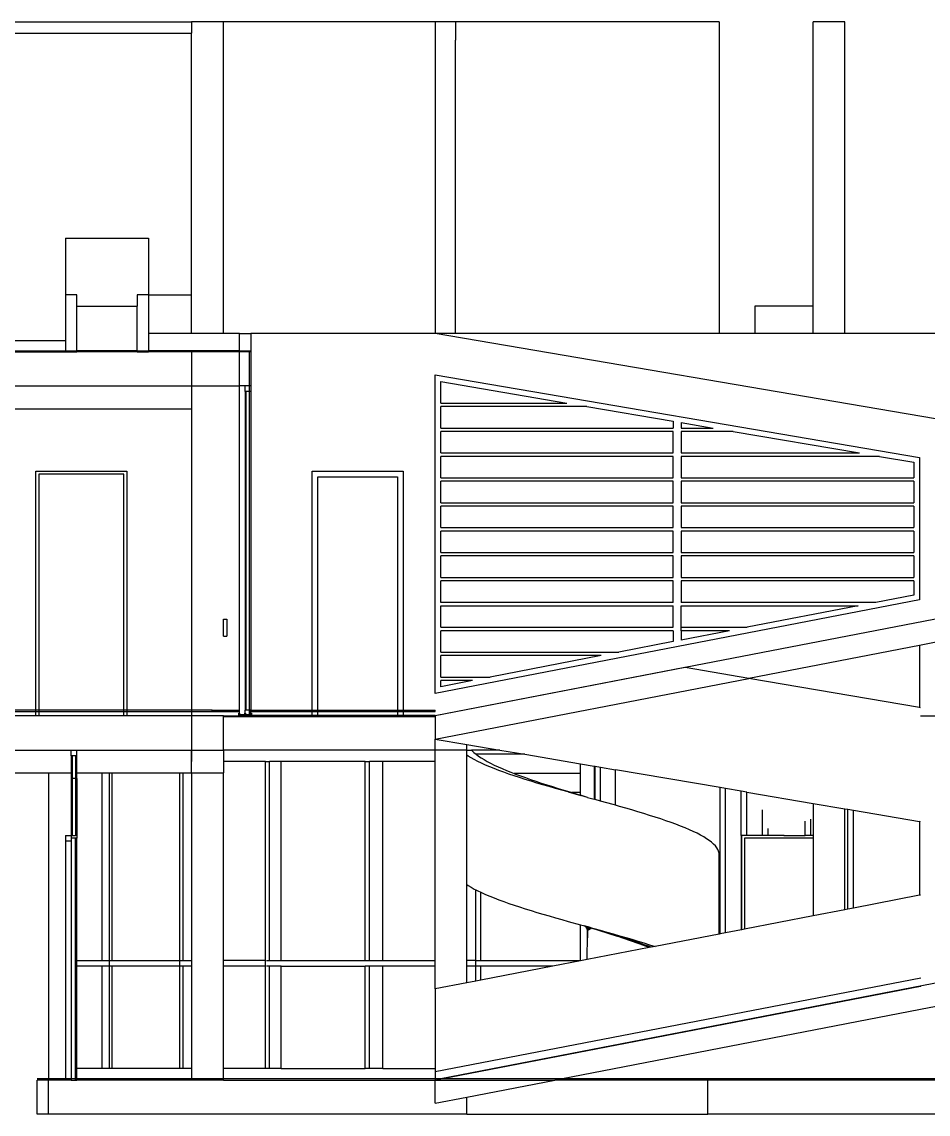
# Model space of a CAD drawing. Header units: centimetres. Extents: x 31 to 52.6, y 17.9 to 27.5.
# Drawn here: x 35.38 to 43.35, y 17.91 to 27.51 of the extents above; entities that cross this region are included whole.
import ezdxf

# ---------------------------------------------------------------- set-up
doc = ezdxf.new("R2010")
doc.units = ezdxf.units.CM
doc.layers.add('SectionCutEdges', color=7, linetype='Continuous')

msp = doc.modelspace()

# ---------------------------------------------------------------- linework, layer by layer
for p, q in [((33.2121, 27.5087), (36.8721, 27.5087)), ((36.8721, 27.5087), (36.8721, 27.4087)), ((37.1521, 27.5087), (36.8721, 27.5087)), ((37.1521, 24.7687), (37.1521, 27.5087)), ((39.0124, 27.5087), (37.1521, 27.5087)), ((39.1924, 27.5087), (39.0124, 27.5087)), ((39.0124, 27.5087), (39.0124, 24.7687)), ((39.1924, 27.5087), (39.1924, 27.3487)), ((41.5121, 27.5087), (39.1924, 27.5087)), ((41.5121, 27.5087), (41.5121, 24.7687)), ((42.3374, 25.0087), (42.3374, 27.5087)), ((42.6168, 27.5087), (42.3374, 27.5087)), ((42.6168, 24.7687), (42.6168, 27.5087)), ((34.3978, 27.4087), (36.8721, 27.4087)), ((36.8721, 25.1087), (36.8721, 27.4087)), ((39.1924, 27.3487), (39.1938, 27.3487)), ((39.1924, 25.4083), (39.1924, 27.3487)), ((35.7621, 25.6087), (36.4921, 25.6087)), ((35.7621, 25.6087), (35.7621, 25.1087)), ((36.4921, 25.6087), (36.4921, 25.1087)), ((39.1924, 24.7687), (39.1924, 25.4083)), ((39.1924, 25.4083), (39.1938, 25.4083)), ((36.4921, 25.1087), (36.8721, 25.1087)), ((36.8721, 24.7687), (36.8721, 25.1087)), ((41.8233, 25.0087), (41.8233, 24.7687)), ((42.3374, 25.0087), (41.8233, 25.0087)), ((42.3374, 24.7687), (42.3374, 25.0087)), ((36.8721, 24.7687), (36.4921, 24.7687)), ((37.1521, 24.7687), (36.8721, 24.7687)), ((37.2921, 24.7687), (37.1521, 24.7687)), ((39.0121, 24.7687), (37.3921, 24.7687)), ((43.4121, 24.0185), (39.0121, 24.7687)), ((39.0124, 24.7687), (39.0121, 24.7687)), ((39.1924, 24.7687), (39.0124, 24.7687)), ((41.5121, 24.7687), (39.1924, 24.7687)), ((41.8233, 24.7687), (41.5121, 24.7687)), ((42.3374, 24.7687), (41.8233, 24.7687)), ((42.6168, 24.7687), (42.3374, 24.7687)), ((43.862, 24.7687), (42.6168, 24.7687)), ((34.3978, 24.7087), (35.7621, 24.7087)), ((36.8721, 24.6087), (36.8721, 24.3087)), ((37.2921, 24.6187), (37.3921, 24.6187)), ((37.3821, 24.6087), (37.2921, 24.6087)), ((37.3821, 24.3087), (37.3821, 24.6087)), ((37.3921, 24.6087), (37.3821, 24.6087)), ((39.0121, 24.4058), (43.2721, 23.6809)), ((39.0121, 21.605), (39.0121, 24.4058)), ((36.8721, 24.3087), (36.8721, 24.1087)), ((37.3421, 24.3087), (37.2921, 24.3087)), ((37.2921, 21.4337), (37.2921, 24.3087)), ((37.3821, 24.2587), (37.3821, 24.3087)), ((39.0621, 24.1577), (39.0621, 24.3466)), ((39.0621, 24.3466), (40.1721, 24.1577)), ((37.3421, 24.2587), (37.3421, 21.4587)), ((37.3921, 24.2587), (37.3921, 21.4587)), ((34.2133, 24.1087), (36.8721, 24.1087)), ((36.8721, 24.1087), (36.8721, 21.4587)), ((39.0621, 24.1577), (40.1721, 24.1577)), ((39.0621, 23.9388), (39.0621, 24.1277)), ((40.3484, 24.1277), (39.0621, 24.1277)), ((40.3484, 24.1277), (41.1071, 23.9986)), ((39.0621, 23.9388), (41.1071, 23.9388)), ((39.0621, 23.7199), (39.0621, 23.9088)), ((41.1071, 23.9088), (39.0621, 23.9088)), ((41.1071, 23.9986), (41.1071, 23.9388)), ((41.1071, 23.7199), (41.1071, 23.9088)), ((41.1771, 23.9867), (41.4584, 23.9388)), ((41.1771, 23.9867), (41.1771, 23.9388)), ((41.1771, 23.9388), (41.4584, 23.9388)), ((41.1771, 23.9088), (41.1771, 23.7199)), ((41.6346, 23.9088), (41.1771, 23.9088)), ((41.6346, 23.9088), (42.7446, 23.7199)), ((39.0621, 23.7199), (41.1071, 23.7199)), ((41.1771, 23.7199), (42.7446, 23.7199)), ((39.0621, 23.5011), (39.0621, 23.6899)), ((41.1071, 23.6899), (39.0621, 23.6899)), ((41.1071, 23.5011), (41.1071, 23.6899)), ((41.1771, 23.6899), (41.1771, 23.5011)), ((42.9209, 23.6899), (41.1771, 23.6899)), ((42.9209, 23.6899), (43.2221, 23.6387)), ((43.2221, 23.6387), (43.2221, 23.5011)), ((43.2721, 23.6809), (43.2721, 22.43)), ((35.5021, 23.5587), (36.3021, 23.5587)), ((35.5021, 21.4587), (35.5021, 23.5587)), ((36.2771, 23.5337), (35.5271, 23.5337)), ((35.5271, 23.5337), (35.5271, 21.4587)), ((36.2771, 21.4587), (36.2771, 23.5337)), ((36.3021, 23.5587), (36.3021, 21.4587)), ((37.9321, 23.5587), (38.7321, 23.5587)), ((37.9321, 21.4587), (37.9321, 23.5587)), ((38.7321, 23.5587), (38.7321, 21.4587)), ((37.9821, 23.5087), (38.6821, 23.5087)), ((37.9821, 21.4587), (37.9821, 23.5087)), ((38.6821, 23.5087), (38.6821, 21.4587)), ((39.0621, 23.5011), (41.1071, 23.5011)), ((39.0621, 23.2822), (39.0621, 23.4711)), ((41.1071, 23.4711), (39.0621, 23.4711)), ((41.1071, 23.2822), (41.1071, 23.4711)), ((41.1771, 23.5011), (43.2221, 23.5011)), ((41.1771, 23.4711), (41.1771, 23.2822)), ((43.2221, 23.4711), (41.1771, 23.4711)), ((43.2221, 23.4711), (43.2221, 23.2822)), ((39.0621, 23.2822), (41.1071, 23.2822)), ((39.0621, 23.0633), (39.0621, 23.2522)), ((41.1071, 23.2522), (39.0621, 23.2522)), ((41.1071, 23.0633), (41.1071, 23.2522)), ((41.1771, 23.2822), (43.2221, 23.2822)), ((43.2221, 23.2522), (41.1771, 23.2522)), ((41.1771, 23.2522), (41.1771, 23.0633)), ((43.2221, 23.2522), (43.2221, 23.0633)), ((39.0621, 23.0633), (41.1071, 23.0633)), ((41.1771, 23.0633), (43.2221, 23.0633)), ((39.0621, 22.8444), (39.0621, 23.0333)), ((41.1071, 23.0333), (39.0621, 23.0333)), ((41.1071, 22.8444), (41.1071, 23.0333)), ((43.2221, 23.0333), (41.1771, 23.0333)), ((41.1771, 23.0333), (41.1771, 22.8444)), ((43.2221, 23.0333), (43.2221, 22.8444)), ((39.0621, 22.8444), (41.1071, 22.8444)), ((39.0621, 22.6255), (39.0621, 22.8144)), ((41.1071, 22.8144), (39.0621, 22.8144)), ((41.1071, 22.6255), (41.1071, 22.8144)), ((41.1771, 22.8444), (43.2221, 22.8444)), ((41.1771, 22.8144), (41.1771, 22.6255)), ((43.2221, 22.8144), (41.1771, 22.8144)), ((43.2221, 22.8144), (43.2221, 22.6255)), ((39.0621, 22.6255), (41.1071, 22.6255)), ((39.0621, 22.4066), (39.0621, 22.5955)), ((41.1071, 22.5955), (39.0621, 22.5955)), ((41.1071, 22.4066), (41.1071, 22.5955)), ((41.1771, 22.6255), (43.2221, 22.6255)), ((41.1771, 22.5955), (41.1771, 22.4066)), ((43.2221, 22.5955), (41.1771, 22.5955)), ((43.2221, 22.5955), (43.2221, 22.4712)), ((43.2221, 22.4712), (42.8885, 22.4066)), ((43.2721, 22.43), (39.0121, 21.605)), ((41.1071, 22.4066), (39.0621, 22.4066)), ((39.0621, 22.1877), (39.0621, 22.3766)), ((39.0621, 22.3766), (41.1071, 22.3766)), ((41.1071, 22.1877), (41.1071, 22.3766)), ((42.8885, 22.4066), (41.1771, 22.4066)), ((41.1771, 22.1877), (41.1771, 22.3766)), ((41.1771, 22.3766), (42.7336, 22.3766)), ((42.7336, 22.3766), (41.7581, 22.1877)), ((39.0621, 22.1877), (41.1071, 22.1877)), ((41.1771, 22.1877), (41.7581, 22.1877)), ((41.1771, 22.1577), (41.1771, 22.1877)), ((39.0621, 21.9688), (39.0621, 22.1577)), ((41.1071, 22.1577), (39.0621, 22.1577)), ((41.1071, 22.1577), (41.1071, 22.0616)), ((41.6032, 22.1577), (41.1771, 22.0752)), ((41.6032, 22.1577), (41.1771, 22.1577)), ((41.1771, 22.1577), (41.1771, 22.0752)), ((41.1071, 22.0616), (40.6278, 21.9688)), ((43.2724, 22.0283), (43.2723, 21.4824)), ((39.0621, 21.9688), (40.6278, 21.9688)), ((39.0621, 21.7499), (39.0621, 21.9388)), ((40.4729, 21.9388), (39.0621, 21.9388)), ((40.4729, 21.9388), (39.4974, 21.7499)), ((41.209, 21.8342), (39.0121, 21.4087)), ((41.2115, 21.8337), (41.209, 21.8342)), ((41.7714, 21.7383), (41.2115, 21.8337)), ((39.0621, 21.7499), (39.4974, 21.7499)), ((39.3425, 21.7199), (39.0621, 21.6656)), ((39.0621, 21.6656), (39.0621, 21.7199)), ((39.3425, 21.7199), (39.0621, 21.7199)), ((43.2723, 21.4824), (41.7715, 21.7382)), ((35.5021, 21.4487), (35.5021, 21.4587)), ((35.5021, 21.4087), (35.5021, 21.4487)), ((35.5271, 21.4587), (35.5271, 21.4487)), ((35.5271, 21.4487), (35.5271, 21.4087)), ((36.2771, 21.4487), (36.2771, 21.4587)), ((36.2771, 21.4087), (36.2771, 21.4487)), ((36.3021, 21.4587), (36.3021, 21.4487)), ((36.3021, 21.4487), (36.3021, 21.4087)), ((36.8721, 21.4587), (36.8721, 21.4487)), ((36.8721, 21.4487), (36.8721, 21.4087)), ((36.8721, 21.4087), (36.8721, 21.1087)), ((36.8724, 21.1087), (36.8724, 21.4087)), ((37.0521, 21.4487), (37.0521, 21.4587)), ((37.1518, 21.1087), (37.1518, 21.4087)), ((37.1521, 21.4048), (37.1521, 21.4087)), ((37.2921, 21.4087), (37.2921, 21.4207)), ((37.3821, 21.4207), (37.3821, 21.4587)), ((37.3821, 21.4087), (37.3821, 21.4207)), ((37.3921, 21.4587), (37.9321, 21.4587)), ((37.3921, 21.4487), (37.9321, 21.4487)), ((37.9321, 21.4487), (37.9321, 21.4587)), ((37.9321, 21.4587), (37.9821, 21.4587)), ((37.9321, 21.4148), (37.9321, 21.4487)), ((37.9321, 21.4487), (37.9821, 21.4487)), ((37.9321, 21.4087), (37.9321, 21.4148)), ((37.9821, 21.4487), (37.9821, 21.4587)), ((37.9821, 21.4587), (38.6821, 21.4587)), ((37.9821, 21.4148), (37.9821, 21.4487)), ((37.9821, 21.4487), (38.6821, 21.4487)), ((37.9821, 21.4087), (37.9821, 21.4148)), ((38.6821, 21.4587), (38.6821, 21.4487)), ((38.6821, 21.4587), (38.7321, 21.4587)), ((38.6821, 21.4487), (38.6821, 21.4148)), ((38.6821, 21.4487), (38.7321, 21.4487)), ((38.6821, 21.4148), (38.6821, 21.4087)), ((38.7321, 21.4587), (38.7321, 21.4487)), ((38.7321, 21.4587), (39.0121, 21.4587)), ((38.7321, 21.4487), (38.7321, 21.4148)), ((38.7321, 21.4487), (39.0121, 21.4487)), ((38.7321, 21.4148), (38.7321, 21.4087)), ((39.0121, 21.4487), (39.0121, 21.4587)), ((43.282, 21.4807), (43.2723, 21.4824)), ((43.2821, 21.4087), (43.2814, 21.4087)), ((43.2821, 21.4087), (43.5422, 21.4087)), ((37.1521, 21.4048), (37.3921, 21.4048)), ((37.1521, 21.1087), (37.1521, 21.4048)), ((39.0121, 21.2058), (39.0143, 21.2055)), ((39.0143, 21.2055), (39.2921, 21.1582)), ((39.2921, 21.1582), (39.5827, 21.1087)), ((39.2921, 21.1087), (39.2921, 21.1582)), ((35.8121, 21.0587), (35.8121, 20.9087)), ((35.8621, 20.9087), (35.8621, 21.0587)), ((36.8724, 21.0087), (36.8724, 21.1087)), ((39.2921, 21.1087), (39.0121, 21.1087)), ((39.0121, 21.0087), (39.0121, 21.1087)), ((39.2921, 21.0638), (39.2921, 21.1087)), ((39.2921, 21.1087), (39.3332, 21.1087)), ((39.3038, 21.0558), (39.2921, 21.0638)), ((39.2921, 19.9271), (39.2921, 21.0638)), ((39.3294, 21.04), (39.3038, 21.0558)), ((39.3574, 21.0243), (39.3294, 21.04)), ((39.3332, 21.1087), (39.3381, 21.1032)), ((39.5827, 21.1087), (39.3332, 21.1087)), ((39.3381, 21.1032), (39.3544, 21.0874)), ((39.3544, 21.0874), (39.3731, 21.0716)), ((39.3879, 21.0085), (39.3574, 21.0243)), ((39.3731, 21.0716), (39.3732, 21.0715)), ((39.8014, 21.0715), (39.3732, 21.0715)), ((39.3732, 21.0715), (39.3942, 21.0558)), ((39.3942, 21.0558), (39.4176, 21.04)), ((39.4176, 21.04), (39.4432, 21.0243)), ((39.4432, 21.0243), (39.471, 21.0085)), ((39.5827, 21.1087), (39.8014, 21.0715)), ((39.8014, 21.0715), (40.2921, 20.988)), ((36.8724, 21.0087), (36.8721, 21.0087)), ((36.8727, 21.0087), (36.8724, 21.0087)), ((37.1514, 21.0087), (37.1521, 21.0087)), ((37.5221, 21.0087), (37.1521, 21.0087)), ((37.5221, 18.3087), (37.5221, 21.0087)), ((37.5221, 21.0087), (37.5578, 21.0087)), ((37.5578, 19.2587), (37.5578, 21.0087)), ((37.6601, 21.0087), (37.5578, 21.0087)), ((37.6601, 19.2587), (37.6601, 21.0087)), ((38.3967, 21.0087), (37.6601, 21.0087)), ((38.3967, 19.2587), (38.3967, 21.0087)), ((38.3967, 21.0087), (38.4374, 21.0087)), ((38.4374, 19.2587), (38.4374, 21.0087)), ((38.5527, 21.0087), (38.4374, 21.0087)), ((38.5527, 19.2587), (38.5527, 21.0087)), ((39.0121, 21.0087), (38.5527, 21.0087)), ((39.0121, 19.2587), (39.0121, 21.0087)), ((39.4207, 20.9927), (39.3879, 21.0085)), ((39.4557, 20.9769), (39.4207, 20.9927)), ((39.4929, 20.9611), (39.4557, 20.9769)), ((39.471, 21.0085), (39.501, 20.9927)), ((39.5321, 20.9453), (39.4929, 20.9611)), ((39.501, 20.9927), (39.533, 20.9769)), ((39.5734, 20.9295), (39.5321, 20.9453)), ((39.533, 20.9769), (39.567, 20.9611)), ((39.567, 20.9611), (39.6028, 20.9453)), ((39.6165, 20.9137), (39.5734, 20.9295)), ((39.6028, 20.9453), (39.6405, 20.9295)), ((39.6405, 20.9295), (39.6799, 20.9137)), ((40.2921, 20.9031), (40.2921, 20.988)), ((40.2921, 20.988), (40.4121, 20.9676)), ((40.4121, 20.9676), (40.4121, 20.6761)), ((40.4121, 20.9676), (40.4192, 20.9664)), ((40.4192, 20.6741), (40.4192, 20.9664)), ((40.4192, 20.9664), (40.4668, 20.9583)), ((40.4668, 20.6609), (40.4668, 20.9583)), ((40.4668, 20.9583), (40.5996, 20.9357)), ((40.5996, 20.6235), (40.5996, 20.9357)), ((41.5186, 20.7793), (40.5996, 20.9357)), ((32.3518, 20.9087), (35.6121, 20.9087)), ((35.6121, 20.9087), (35.8121, 20.9087)), ((35.6121, 20.9087), (35.6121, 18.2187)), ((35.8121, 20.9087), (35.8121, 20.8587)), ((35.8121, 20.8587), (35.8121, 20.3587)), ((35.8221, 20.8587), (35.8121, 20.8587)), ((35.8521, 20.8587), (35.8221, 20.8587)), ((35.8621, 20.8587), (35.8521, 20.8587)), ((35.8621, 20.8587), (35.8621, 20.9087)), ((35.8621, 20.9087), (36.0844, 20.9087)), ((35.8621, 20.8587), (35.8621, 20.3587)), ((36.0844, 19.2587), (36.0844, 20.9087)), ((36.0844, 20.9087), (36.1505, 20.9087)), ((36.1505, 18.3087), (36.1505, 20.9087)), ((36.1505, 20.9087), (36.1739, 20.9087)), ((36.1739, 19.2587), (36.1739, 20.9087)), ((36.1739, 20.9087), (36.7674, 20.9087)), ((36.7674, 18.3087), (36.7674, 20.9087)), ((36.7674, 20.9087), (36.7972, 20.9087)), ((36.7972, 19.2587), (36.7972, 20.9087)), ((36.7972, 20.9087), (36.8721, 20.9087)), ((36.8721, 20.9087), (36.8721, 19.2587)), ((37.1521, 19.2587), (37.1521, 20.9087)), ((39.6613, 20.8979), (39.6165, 20.9137)), ((39.7079, 20.8822), (39.6613, 20.8979)), ((39.6799, 20.9137), (39.7075, 20.9031)), ((40.2921, 20.9031), (39.7075, 20.9031)), ((39.7075, 20.9031), (39.7209, 20.8979)), ((39.756, 20.8664), (39.7079, 20.8822)), ((39.7209, 20.8979), (39.7634, 20.8822)), ((39.8055, 20.8506), (39.756, 20.8664)), ((39.7634, 20.8822), (39.8074, 20.8664)), ((39.8564, 20.8348), (39.8055, 20.8506)), ((39.8074, 20.8664), (39.8526, 20.8506)), ((39.8526, 20.8506), (39.8991, 20.8348)), ((39.9084, 20.819), (39.8564, 20.8348)), ((39.8991, 20.8348), (39.9467, 20.819)), ((40.2921, 20.7347), (40.2921, 20.9031)), ((39.9615, 20.8032), (39.9084, 20.819)), ((39.9467, 20.819), (39.9952, 20.8032)), ((40.0156, 20.7874), (39.9615, 20.8032)), ((39.9952, 20.8032), (40.0446, 20.7874)), ((40.0704, 20.7716), (40.0156, 20.7874)), ((40.0446, 20.7874), (40.0947, 20.7716)), ((40.126, 20.7559), (40.0704, 20.7716)), ((40.0947, 20.7716), (40.1455, 20.7559)), ((40.1821, 20.7401), (40.126, 20.7559)), ((40.1455, 20.7559), (40.1967, 20.7401)), ((40.1821, 20.7401), (40.2953, 20.7085)), ((40.1967, 20.7401), (40.2142, 20.7347)), ((41.5186, 19.4931), (41.5186, 20.7793)), ((41.568, 20.7709), (41.5186, 20.7793)), ((41.568, 19.5026), (41.568, 20.7709)), ((41.7049, 20.7476), (41.568, 20.7709)), ((41.7049, 20.3587), (41.7049, 20.7476)), ((41.7545, 20.7392), (41.7049, 20.7476)), ((41.7545, 20.3587), (41.7545, 20.7392)), ((41.7545, 20.7392), (42.3371, 20.64)), ((40.2921, 20.7347), (40.2142, 20.7347)), ((40.2142, 20.7347), (40.2921, 20.711)), ((40.2921, 20.711), (40.2921, 20.7347)), ((40.3522, 20.6927), (40.2921, 20.711)), ((40.3522, 20.6927), (40.2953, 20.7085)), ((40.3522, 20.6927), (40.4121, 20.6761)), ((40.4192, 20.6741), (40.4121, 20.6761)), ((40.4668, 20.6609), (40.4192, 20.6741)), ((40.5224, 20.6453), (40.4668, 20.6609)), ((40.5785, 20.6295), (40.5224, 20.6453)), ((42.3371, 20.64), (42.3371, 20.3587)), ((42.3371, 20.64), (42.6171, 20.5924)), ((40.5996, 20.6235), (40.5785, 20.6295)), ((40.6341, 20.6138), (40.5996, 20.6235)), ((40.6889, 20.598), (40.6341, 20.6138)), ((40.743, 20.5822), (40.6889, 20.598)), ((40.7961, 20.5664), (40.743, 20.5822)), ((40.8481, 20.5506), (40.7961, 20.5664)), ((40.899, 20.5348), (40.8481, 20.5506)), ((41.8917, 20.3587), (41.8917, 20.5843)), ((42.6171, 19.7053), (42.6171, 20.5924)), ((42.6171, 20.5924), (42.6421, 20.5881)), ((42.6421, 19.7102), (42.6421, 20.5881)), ((42.6421, 20.5881), (42.6921, 20.5796)), ((42.6921, 20.5796), (43.2721, 20.4809)), ((42.6921, 19.7198), (42.6921, 20.5796)), ((40.9485, 20.519), (40.899, 20.5348)), ((40.9966, 20.5032), (40.9485, 20.519)), ((41.0431, 20.4874), (40.9966, 20.5032)), ((41.088, 20.4717), (41.0431, 20.4874)), ((41.1311, 20.4559), (41.088, 20.4717)), ((41.1724, 20.4401), (41.1311, 20.4559)), ((42.2666, 20.3587), (42.2666, 20.485)), ((42.3165, 20.3587), (42.3165, 20.501)), ((43.2721, 20.4809), (43.2721, 19.8319)), ((43.2814, 20.4793), (43.2721, 20.4809)), ((35.8121, 20.3587), (35.8121, 20.3337)), ((41.2116, 20.4243), (41.1724, 20.4401)), ((41.2488, 20.4085), (41.2116, 20.4243)), ((41.2838, 20.3927), (41.2488, 20.4085)), ((41.3166, 20.3769), (41.2838, 20.3927)), ((41.3471, 20.3611), (41.3166, 20.3769)), ((41.3751, 20.3454), (41.3471, 20.3611)), ((41.7049, 20.3587), (41.7035, 20.3587)), ((41.7066, 20.3587), (41.7049, 20.3587)), ((41.7066, 19.5294), (41.7066, 20.3587)), ((41.7102, 20.3587), (41.7066, 20.3587)), ((41.7102, 19.5301), (41.7102, 20.3587)), ((41.7545, 20.3587), (41.7102, 20.3587)), ((41.8917, 20.3587), (41.7545, 20.3587)), ((41.9415, 20.3587), (41.8917, 20.3587)), ((41.9415, 20.3587), (41.9415, 20.4203)), ((42.079, 20.3587), (41.9415, 20.3587)), ((42.079, 20.3587), (42.079, 20.3622)), ((42.079, 20.3587), (42.2666, 20.3587)), ((42.3165, 20.3587), (42.2666, 20.3587)), ((42.3371, 20.3587), (42.3165, 20.3587)), ((42.3371, 20.3587), (42.3371, 20.3337)), ((42.3377, 20.3587), (42.3371, 20.3587)), ((35.8121, 20.3087), (35.7621, 20.3087)), ((35.8471, 20.3337), (35.8121, 20.3337)), ((35.8121, 20.3337), (35.8121, 20.3087)), ((35.8121, 20.3087), (35.8121, 18.2187)), ((35.8621, 20.3337), (35.8471, 20.3337)), ((35.8471, 20.3337), (35.8471, 18.2187)), ((41.4007, 20.3296), (41.3751, 20.3454)), ((41.4238, 20.3138), (41.4007, 20.3296)), ((41.4443, 20.298), (41.4238, 20.3138)), ((41.4621, 20.2822), (41.4443, 20.298)), ((41.4773, 20.2664), (41.4621, 20.2822)), ((41.4898, 20.2506), (41.4773, 20.2664)), ((41.7352, 20.3337), (41.7352, 19.5349)), ((42.3371, 20.3337), (41.7352, 20.3337)), ((42.3371, 20.3337), (42.3371, 19.6512)), ((42.3377, 20.3337), (42.3371, 20.3337)), ((41.4995, 20.2348), (41.4898, 20.2506)), ((41.5065, 20.219), (41.4995, 20.2348)), ((41.5107, 20.2033), (41.5065, 20.219)), ((41.5121, 20.1875), (41.5107, 20.2033)), ((41.5121, 19.4918), (41.5121, 20.1875)), ((39.2921, 19.9271), (39.2924, 19.9268)), ((39.2921, 19.2587), (39.2921, 19.9271)), ((39.2924, 19.9268), (39.3038, 19.919)), ((39.2924, 19.2587), (39.2924, 19.9268)), ((39.3038, 19.919), (39.3294, 19.9033)), ((39.3294, 19.9033), (39.3574, 19.8875)), ((39.3574, 19.8875), (39.3702, 19.8809)), ((39.3702, 19.0779), (39.3702, 19.8809)), ((39.3702, 19.8809), (39.3879, 19.8717)), ((39.3879, 19.8717), (39.4149, 19.8587)), ((39.4149, 19.2587), (39.4149, 19.8587)), ((39.4149, 19.8587), (39.4207, 19.8559)), ((39.4207, 19.8559), (39.4557, 19.8401)), ((39.4557, 19.8401), (39.4929, 19.8243)), ((39.4929, 19.8243), (39.5321, 19.8085)), ((39.5321, 19.8085), (39.5734, 19.7927)), ((39.5734, 19.7927), (39.6165, 19.777)), ((39.6165, 19.777), (39.6613, 19.7612)), ((43.2721, 19.8319), (42.6921, 19.7198)), ((43.2814, 19.8337), (43.2721, 19.8319)), ((39.6613, 19.7612), (39.7079, 19.7454)), ((39.7079, 19.7454), (39.756, 19.7296)), ((39.756, 19.7296), (39.8055, 19.7138)), ((39.8055, 19.7138), (39.8564, 19.698)), ((39.8564, 19.698), (39.9084, 19.6822)), ((39.9084, 19.6822), (39.9615, 19.6664)), ((42.6171, 19.7053), (42.3371, 19.6512)), ((42.6421, 19.7102), (42.6171, 19.7053)), ((42.6921, 19.7198), (42.6421, 19.7102)), ((39.9615, 19.6664), (40.0156, 19.6507)), ((40.0156, 19.6507), (40.0704, 19.6349)), ((40.0704, 19.6349), (40.126, 19.6191)), ((40.126, 19.6191), (40.1821, 19.6033)), ((40.1821, 19.6033), (40.2921, 19.5726)), ((42.3371, 19.6512), (41.7352, 19.5349)), ((40.2921, 19.2587), (40.2921, 19.5726)), ((40.2921, 19.5726), (40.3286, 19.5625)), ((40.383, 19.5351), (40.3286, 19.5625)), ((40.3329, 19.5598), (40.3286, 19.5625)), ((40.3286, 19.5625), (40.3307, 19.5619)), ((40.3886, 19.5372), (40.3307, 19.5619)), ((40.3307, 19.5619), (40.3362, 19.5604)), ((40.3377, 19.5561), (40.3329, 19.5598)), ((40.3772, 19.5326), (40.3329, 19.5598)), ((40.3939, 19.539), (40.3362, 19.5604)), ((40.3362, 19.5604), (40.3496, 19.5567)), ((40.3425, 19.5508), (40.3377, 19.5561)), ((40.3712, 19.5296), (40.3377, 19.5561)), ((40.3649, 19.5263), (40.3425, 19.5508)), ((40.3475, 19.5422), (40.3425, 19.5508)), ((40.3586, 19.523), (40.3475, 19.5422)), ((40.3522, 19.525), (40.3475, 19.5422)), ((40.3496, 19.5567), (40.3991, 19.5404)), ((40.3496, 19.5567), (40.3522, 19.5559)), ((40.36, 19.5536), (40.3522, 19.5559)), ((40.3522, 19.5559), (40.4659, 19.5244)), ((40.3522, 19.4497), (40.3522, 19.525)), ((40.3525, 19.5242), (40.3522, 19.525)), ((40.3525, 19.5242), (40.3524, 19.4577)), ((40.3524, 19.4577), (40.3533, 19.5212)), ((40.3533, 19.5212), (40.3525, 19.5242)), ((40.36, 19.5536), (40.3678, 19.551)), ((40.3636, 19.5525), (40.36, 19.5536)), ((40.3678, 19.551), (40.3636, 19.5525)), ((40.3636, 19.5525), (40.5077, 19.5086)), ((40.3991, 19.5404), (40.3678, 19.551)), ((40.3678, 19.551), (40.6129, 19.4719)), ((40.4659, 19.5244), (40.5224, 19.5086)), ((40.559, 19.4928), (40.5077, 19.5086)), ((40.5224, 19.5086), (40.5785, 19.4928)), ((40.6098, 19.477), (40.559, 19.4928)), ((40.5785, 19.4928), (40.6341, 19.477)), ((41.5121, 19.4918), (40.9472, 19.3827)), ((41.5186, 19.4931), (41.5121, 19.4918)), ((41.568, 19.5026), (41.5186, 19.4931)), ((41.7066, 19.5294), (41.568, 19.5026)), ((41.7102, 19.5301), (41.7066, 19.5294)), ((41.7352, 19.5349), (41.7102, 19.5301)), ((40.3501, 19.3045), (40.3522, 19.4497)), ((40.3522, 19.4497), (40.3524, 19.4577)), ((40.6599, 19.4612), (40.6098, 19.477)), ((40.8573, 19.3875), (40.6129, 19.4719)), ((40.6341, 19.477), (40.6889, 19.4612)), ((40.7093, 19.4454), (40.6599, 19.4612)), ((40.6889, 19.4612), (40.743, 19.4454)), ((40.7578, 19.4296), (40.7093, 19.4454)), ((40.743, 19.4454), (40.7961, 19.4296)), ((40.8054, 19.4138), (40.7578, 19.4296)), ((40.7961, 19.4296), (40.8481, 19.4138)), ((40.8518, 19.3981), (40.8054, 19.4138)), ((40.8481, 19.4138), (40.899, 19.3981)), ((40.882, 19.3875), (40.8518, 19.3981)), ((40.899, 19.3981), (40.9472, 19.3827)), ((40.3499, 19.2973), (40.3501, 19.3045)), ((40.351, 19.2675), (40.3499, 19.2973)), ((40.895, 19.3726), (40.351, 19.2675)), ((40.8573, 19.3875), (40.882, 19.3875)), ((40.8573, 19.3875), (40.8578, 19.3874)), ((40.895, 19.3726), (40.8578, 19.3874)), ((40.8971, 19.3823), (40.882, 19.3875)), ((40.9139, 19.3762), (40.895, 19.3726)), ((40.9139, 19.3762), (40.8971, 19.3823)), ((40.9472, 19.3827), (40.9139, 19.3762)), ((35.8621, 19.2587), (36.0844, 19.2587)), ((36.0844, 19.2087), (35.8621, 19.2087)), ((36.0844, 19.2587), (36.1499, 19.2587)), ((36.0844, 18.3087), (36.0844, 19.2087)), ((36.1499, 19.2087), (36.0844, 19.2087)), ((36.1568, 19.2587), (36.1739, 19.2587)), ((36.1739, 19.2087), (36.1568, 19.2087)), ((36.1739, 19.2587), (36.7667, 19.2587)), ((36.1739, 18.3087), (36.1739, 19.2087)), ((36.7667, 19.2087), (36.1739, 19.2087)), ((36.7744, 19.2587), (36.7972, 19.2587)), ((36.7972, 19.2087), (36.7744, 19.2087)), ((36.7972, 19.2587), (36.8721, 19.2587)), ((36.7972, 18.3087), (36.7972, 19.2087)), ((36.8721, 19.2087), (36.7972, 19.2087)), ((36.8721, 19.2587), (36.8727, 19.2587)), ((36.8721, 19.2587), (36.8721, 19.2087)), ((36.8727, 19.2087), (36.8721, 19.2087)), ((36.8721, 19.2087), (36.8721, 18.3087)), ((37.1514, 19.2587), (37.1521, 19.2587)), ((37.1521, 19.2087), (37.1514, 19.2087)), ((37.1521, 19.2087), (37.1521, 19.2587)), ((37.5214, 19.2587), (37.1521, 19.2587)), ((37.1521, 18.3087), (37.1521, 19.2087)), ((37.5214, 19.2087), (37.1521, 19.2087)), ((37.5295, 19.2587), (37.5578, 19.2587)), ((37.5578, 19.2087), (37.5295, 19.2087)), ((37.5578, 19.2587), (37.6601, 19.2587)), ((37.5578, 18.3087), (37.5578, 19.2087)), ((37.6601, 19.2087), (37.5578, 19.2087)), ((37.6601, 19.2587), (38.3967, 19.2587)), ((37.6601, 18.3087), (37.6601, 19.2087)), ((37.6601, 19.2087), (38.3967, 19.2087)), ((38.3967, 19.2587), (38.4374, 19.2587)), ((38.3967, 18.3087), (38.3967, 19.2087)), ((38.4374, 19.2087), (38.3967, 19.2087)), ((38.4374, 19.2587), (38.5527, 19.2587)), ((38.4374, 18.3087), (38.4374, 19.2087)), ((38.5527, 19.2087), (38.4374, 19.2087)), ((38.5527, 19.2587), (39.0121, 19.2587)), ((38.5527, 18.3087), (38.5527, 19.2087)), ((39.0121, 19.2087), (38.5527, 19.2087)), ((39.0121, 19.2087), (39.0121, 19.2587)), ((39.0121, 19.0087), (39.0121, 19.2087)), ((39.2921, 19.2587), (39.2924, 19.2587)), ((39.2921, 19.2087), (39.2921, 19.2587)), ((39.2921, 19.0628), (39.2921, 19.2087)), ((39.2924, 19.2087), (39.2921, 19.2087)), ((39.2924, 19.2087), (39.2924, 19.2587)), ((39.37, 19.2587), (39.2924, 19.2587)), ((39.2924, 19.0629), (39.2924, 19.2087)), ((39.37, 19.2087), (39.2924, 19.2087)), ((39.3747, 19.2587), (39.4149, 19.2587)), ((39.4149, 19.2087), (39.3747, 19.2087)), ((39.4149, 19.2587), (40.2921, 19.2587)), ((39.4149, 19.0866), (39.4149, 19.2087)), ((40.0471, 19.2087), (39.4149, 19.2087)), ((40.0471, 19.2087), (39.4149, 19.0866)), ((40.2921, 19.2561), (40.0471, 19.2087)), ((40.351, 19.2675), (40.2921, 19.2561)), ((40.2921, 19.2561), (40.2921, 19.2587)), ((43.2858, 19.1047), (39.0121, 18.2799)), ((39.2921, 19.0628), (39.0121, 19.0087)), ((39.0121, 19.0087), (39.0121, 18.3087)), ((39.0639, 18.2187), (43.2814, 19.0328)), ((39.2924, 19.0629), (39.2921, 19.0628)), ((39.3702, 19.0779), (39.2924, 19.0629)), ((39.4149, 19.0866), (39.3702, 19.0779)), ((43.2814, 19.0328), (43.2858, 19.0336)), ((36.0844, 18.3087), (35.8621, 18.3087)), ((36.1505, 18.3087), (36.0844, 18.3087)), ((36.1739, 18.3087), (36.1505, 18.3087)), ((36.7674, 18.3087), (36.1739, 18.3087)), ((36.7972, 18.3087), (36.7674, 18.3087)), ((36.8721, 18.3087), (36.7972, 18.3087)), ((36.8721, 18.3087), (36.8727, 18.3087)), ((36.8721, 18.3087), (36.8721, 18.2187)), ((37.1514, 18.3087), (37.1521, 18.3087)), ((37.1521, 18.2187), (37.1521, 18.3087)), ((37.5221, 18.3087), (37.1521, 18.3087)), ((37.5578, 18.3087), (37.5221, 18.3087)), ((37.6601, 18.3087), (37.5578, 18.3087)), ((37.6601, 18.3087), (38.3967, 18.3087)), ((38.4374, 18.3087), (38.3967, 18.3087)), ((38.5527, 18.3087), (38.4374, 18.3087)), ((38.5527, 18.3087), (39.0121, 18.3087)), ((39.0121, 18.3087), (39.0121, 18.2799)), ((39.0121, 18.2799), (39.0121, 18.2187)), ((35.6121, 18.2187), (35.6121, 18.2087)), ((35.6121, 17.9087), (35.6121, 18.2087)), ((35.8121, 18.2187), (35.8121, 18.2087)), ((35.8471, 18.2187), (35.8471, 18.2087)), ((36.8721, 18.2187), (36.8721, 18.2087)), ((37.1521, 18.2087), (37.1521, 18.2187)), ((39.0121, 18.2187), (39.0121, 18.2087)), ((39.0121, 18.005), (39.0121, 18.2087)), ((41.4121, 17.9087), (41.4121, 18.2087)), ((39.2921, 17.9087), (39.2921, 18.0591))]:
    msp.add_line(p, q)
at = {"layer": 'SectionCutEdges'}
for p, q in [((35.8621, 25.1087), (35.7621, 25.1087)), ((35.7621, 25.1087), (35.7621, 24.7087)), ((35.8621, 25.0087), (35.8621, 25.1087)), ((36.4921, 25.1087), (36.3921, 25.1087)), ((36.3921, 25.1087), (36.3921, 25.0087)), ((36.4921, 25.1087), (36.4921, 24.7687)), ((35.8621, 25.0087), (36.3921, 25.0087)), ((35.8621, 24.6187), (35.8621, 25.0087)), ((36.3921, 24.6187), (36.3921, 25.0087)), ((36.4921, 24.7687), (36.4921, 24.6187)), ((37.2921, 24.7687), (37.3921, 24.7687)), ((37.2921, 24.6187), (37.2921, 24.7687)), ((37.3921, 24.7687), (37.3921, 24.6187)), ((35.7621, 24.7087), (35.7621, 24.6187)), ((34.0077, 24.6187), (35.7621, 24.6187)), ((34.0077, 24.6087), (35.7621, 24.6087)), ((35.7621, 24.6187), (35.7621, 24.6087)), ((35.7621, 24.6187), (35.8621, 24.6187)), ((35.7621, 24.6087), (35.8621, 24.6087)), ((35.8621, 24.6087), (35.8621, 24.6187)), ((36.3921, 24.6187), (35.8621, 24.6187)), ((36.3921, 24.6087), (35.8621, 24.6087)), ((36.3921, 24.6187), (36.4921, 24.6187)), ((36.3921, 24.6187), (36.3921, 24.6087)), ((36.3921, 24.6087), (36.4921, 24.6087)), ((36.4921, 24.6187), (36.4921, 24.6087)), ((37.2921, 24.6187), (36.4921, 24.6187)), ((36.8721, 24.6087), (36.4921, 24.6087)), ((37.2921, 24.6087), (36.8721, 24.6087)), ((37.2921, 24.6087), (37.2921, 24.6187)), ((37.2921, 24.3087), (37.2921, 24.6087)), ((37.3921, 24.6187), (37.3921, 24.6087)), ((37.3921, 24.6087), (37.3921, 24.3087)), ((34.2227, 24.3087), (36.8721, 24.3087)), ((36.8721, 24.3087), (37.2921, 24.3087)), ((37.3421, 24.2587), (37.3421, 24.3087)), ((37.3821, 24.3087), (37.3421, 24.3087)), ((37.3921, 24.3087), (37.3821, 24.3087)), ((37.3921, 24.3087), (37.3921, 24.2587)), ((37.3521, 24.2587), (37.3421, 24.2587)), ((37.3521, 21.4587), (37.3521, 24.2587)), ((37.3821, 24.2587), (37.3521, 24.2587)), ((37.3821, 21.4587), (37.3821, 24.2587)), ((37.3921, 24.2587), (37.3821, 24.2587)), ((47.2594, 23.0024), (41.2115, 21.8337)), ((37.1521, 22.2587), (37.1821, 22.2587)), ((37.1521, 22.1087), (37.1521, 22.2587)), ((37.1821, 22.2587), (37.1821, 22.1087)), ((37.1521, 22.1087), (37.1821, 22.1087)), ((43.5517, 22.0822), (43.2724, 22.0283)), ((43.2724, 22.0283), (41.7715, 21.7382)), ((41.2115, 21.8337), (39.0121, 21.4087)), ((39.0143, 21.2055), (41.7714, 21.7383)), ((41.7715, 21.7382), (41.7714, 21.7383)), ((35.5021, 21.4587), (32.3521, 21.4587)), ((32.3521, 21.4487), (35.5021, 21.4487)), ((35.5021, 21.4087), (32.6321, 21.4087)), ((35.5271, 21.4587), (35.5021, 21.4587)), ((35.5021, 21.4487), (35.5271, 21.4487)), ((35.5271, 21.4087), (35.5021, 21.4087)), ((36.2771, 21.4587), (35.5271, 21.4587)), ((35.5271, 21.4487), (36.2771, 21.4487)), ((36.2771, 21.4087), (35.5271, 21.4087)), ((36.3021, 21.4587), (36.2771, 21.4587)), ((36.2771, 21.4487), (36.3021, 21.4487)), ((36.3021, 21.4087), (36.2771, 21.4087)), ((36.8721, 21.4587), (36.3021, 21.4587)), ((36.3021, 21.4487), (36.8721, 21.4487)), ((36.8721, 21.4087), (36.3021, 21.4087)), ((37.0521, 21.4587), (36.8721, 21.4587)), ((36.8721, 21.4487), (37.0521, 21.4487)), ((36.8721, 21.4087), (36.8724, 21.4087)), ((37.1518, 21.4087), (36.8724, 21.4087)), ((37.0521, 21.4587), (37.292, 21.4587)), ((37.0521, 21.4487), (37.292, 21.4487)), ((37.1518, 21.4087), (37.1521, 21.4087)), ((37.1521, 21.4087), (37.2871, 21.4087)), ((37.2871, 21.4337), (37.2921, 21.4337)), ((37.2871, 21.4087), (37.2871, 21.4337)), ((37.2921, 21.4087), (37.2871, 21.4087)), ((37.292, 21.4487), (37.292, 21.4587)), ((37.2921, 21.4337), (37.2921, 21.4207)), ((37.2921, 21.4207), (37.3396, 21.4207)), ((37.2921, 21.4087), (37.3421, 21.4087)), ((37.3396, 21.4207), (37.3396, 21.4337)), ((37.3396, 21.4337), (37.3421, 21.4337)), ((37.3421, 21.4337), (37.3421, 21.4587)), ((37.3521, 21.4587), (37.3421, 21.4587)), ((37.3421, 21.4087), (37.3421, 21.4337)), ((37.3421, 21.4337), (37.3446, 21.4337)), ((37.3421, 21.4087), (37.3821, 21.4087)), ((37.3446, 21.4337), (37.3446, 21.4207)), ((37.3446, 21.4207), (37.3821, 21.4207)), ((37.3821, 21.4587), (37.3521, 21.4587)), ((37.3921, 21.4587), (37.3821, 21.4587)), ((37.3821, 21.4207), (37.3921, 21.4207)), ((37.3921, 21.4087), (37.3821, 21.4087)), ((37.3921, 21.4487), (37.3921, 21.4587)), ((37.3921, 21.4337), (37.3921, 21.4487)), ((37.3921, 21.4337), (37.3971, 21.4337)), ((37.3921, 21.4207), (37.3921, 21.4337)), ((37.3921, 21.4207), (37.3921, 21.4148)), ((37.3921, 21.4148), (37.3921, 21.4087)), ((37.3971, 21.4148), (37.3921, 21.4148)), ((37.3921, 21.4087), (37.3921, 21.4048)), ((37.3921, 21.4087), (37.3971, 21.4087)), ((37.3971, 21.4337), (37.3971, 21.4148)), ((37.3971, 21.4148), (37.3971, 21.4087)), ((37.3971, 21.4148), (37.9321, 21.4148)), ((37.3971, 21.4087), (37.9321, 21.4087)), ((37.9321, 21.4148), (37.9821, 21.4148)), ((37.9321, 21.4087), (37.9821, 21.4087)), ((37.9821, 21.4148), (38.6821, 21.4148)), ((38.6821, 21.4087), (37.9821, 21.4087)), ((38.6821, 21.4148), (38.7321, 21.4148)), ((38.6821, 21.4087), (38.7321, 21.4087)), ((38.7321, 21.4148), (39.0121, 21.4148)), ((38.7321, 21.4087), (39.0121, 21.4087)), ((39.0121, 21.4148), (39.0121, 21.4087)), ((39.0121, 21.4087), (39.0121, 21.4048)), ((37.3921, 21.4048), (39.0121, 21.4048)), ((39.0121, 21.4048), (39.0121, 21.2058)), ((39.0121, 21.205), (39.0121, 21.2058)), ((39.0143, 21.2055), (39.0121, 21.205)), ((39.0121, 21.1087), (39.0121, 21.205)), ((32.6321, 21.1087), (35.8121, 21.1087)), ((35.8121, 21.0587), (35.8121, 21.1087)), ((35.8121, 21.1087), (35.8621, 21.1087)), ((35.8221, 21.0587), (35.8121, 21.0587)), ((35.8221, 21.0587), (35.8221, 20.8587)), ((35.8521, 21.0587), (35.8221, 21.0587)), ((35.8621, 21.0587), (35.8521, 21.0587)), ((35.8521, 21.0587), (35.8521, 20.8587)), ((35.8621, 21.0587), (35.8621, 21.1087)), ((35.8621, 21.1087), (36.8721, 21.1087)), ((36.8721, 21.1087), (36.8724, 21.1087)), ((36.8721, 21.0087), (36.8721, 21.1087)), ((36.8724, 21.1087), (36.8727, 21.1087)), ((36.8727, 21.1087), (37.1514, 21.1087)), ((37.1514, 21.1087), (37.1518, 21.1087)), ((37.1518, 21.1087), (37.1521, 21.1087)), ((37.1521, 21.1087), (37.1521, 21.0087)), ((39.0121, 21.1087), (37.1521, 21.1087)), ((36.8721, 20.9087), (36.8721, 21.0087)), ((37.1521, 21.0087), (37.1521, 20.9087)), ((35.8221, 20.8587), (35.8221, 20.3587)), ((35.8521, 20.8587), (35.8521, 20.3587)), ((36.8721, 20.9087), (36.8727, 20.9087)), ((36.8727, 20.9087), (37.1514, 20.9087)), ((37.1514, 20.9087), (37.1521, 20.9087)), ((35.7621, 20.3587), (35.7621, 20.3087)), ((35.7621, 20.3587), (35.8121, 20.3587)), ((35.8121, 20.3587), (35.8221, 20.3587)), ((35.8221, 20.3587), (35.8521, 20.3587)), ((35.8621, 20.3587), (35.8521, 20.3587)), ((35.8621, 20.3587), (35.8621, 20.3337)), ((35.7621, 20.3087), (35.7621, 18.2187)), ((35.8621, 19.2587), (35.8621, 20.3337)), ((47.8098, 19.9087), (39.0639, 18.2187)), ((35.8621, 19.2087), (35.8621, 19.2587)), ((35.8621, 18.3087), (35.8621, 19.2087)), ((40.118, 18.2187), (43.2814, 18.83)), ((43.2814, 18.83), (43.5427, 18.8805)), ((35.8621, 18.2187), (35.8621, 18.3087)), ((35.6121, 18.2187), (35.5121, 18.2187)), ((35.6121, 18.2087), (35.5121, 18.2087)), ((35.5121, 17.9087), (35.5121, 18.2087)), ((35.7621, 18.2187), (35.6121, 18.2187)), ((35.7621, 18.2087), (35.6121, 18.2087)), ((35.7621, 18.2187), (35.7621, 18.2087)), ((35.8121, 18.2187), (35.7621, 18.2187)), ((35.8121, 18.2087), (35.7621, 18.2087)), ((35.8471, 18.2187), (35.8121, 18.2187)), ((35.8121, 18.2087), (35.8471, 18.2087)), ((35.8621, 18.2187), (35.8471, 18.2187)), ((35.8471, 18.2087), (35.8621, 18.2087)), ((35.8621, 18.2087), (35.8621, 18.2187)), ((36.8721, 18.2187), (35.8621, 18.2187)), ((36.8721, 18.2087), (35.8621, 18.2087)), ((37.1521, 18.2187), (36.8721, 18.2187)), ((37.1521, 18.2087), (36.8721, 18.2087)), ((39.0121, 18.2187), (37.1521, 18.2187)), ((37.1521, 18.2087), (39.0121, 18.2087)), ((39.0638, 18.2187), (39.0121, 18.2187)), ((39.0121, 18.2087), (39.0638, 18.2187)), ((39.0121, 18.005), (39.0121, 18.2087)), ((39.0121, 18.2087), (40.0662, 18.2087)), ((39.0638, 18.2187), (39.0639, 18.2187)), ((40.118, 18.2187), (39.0639, 18.2187)), ((39.2921, 18.0591), (40.0662, 18.2087)), ((40.0662, 18.2087), (40.118, 18.2187)), ((41.4121, 18.2087), (40.0662, 18.2087)), ((47.8098, 18.2187), (40.118, 18.2187)), ((47.8098, 18.2087), (41.4121, 18.2087)), ((39.0121, 18.005), (39.2921, 18.0591)), ((35.6121, 17.9087), (35.5121, 17.9087)), ((39.2921, 17.9087), (35.6121, 17.9087)), ((39.2921, 17.9087), (41.4121, 17.9087)), ((51.5521, 17.9087), (41.4121, 17.9087))]:
    msp.add_line(p, q, dxfattribs=at)

doc.saveas('drawing.dxf')
